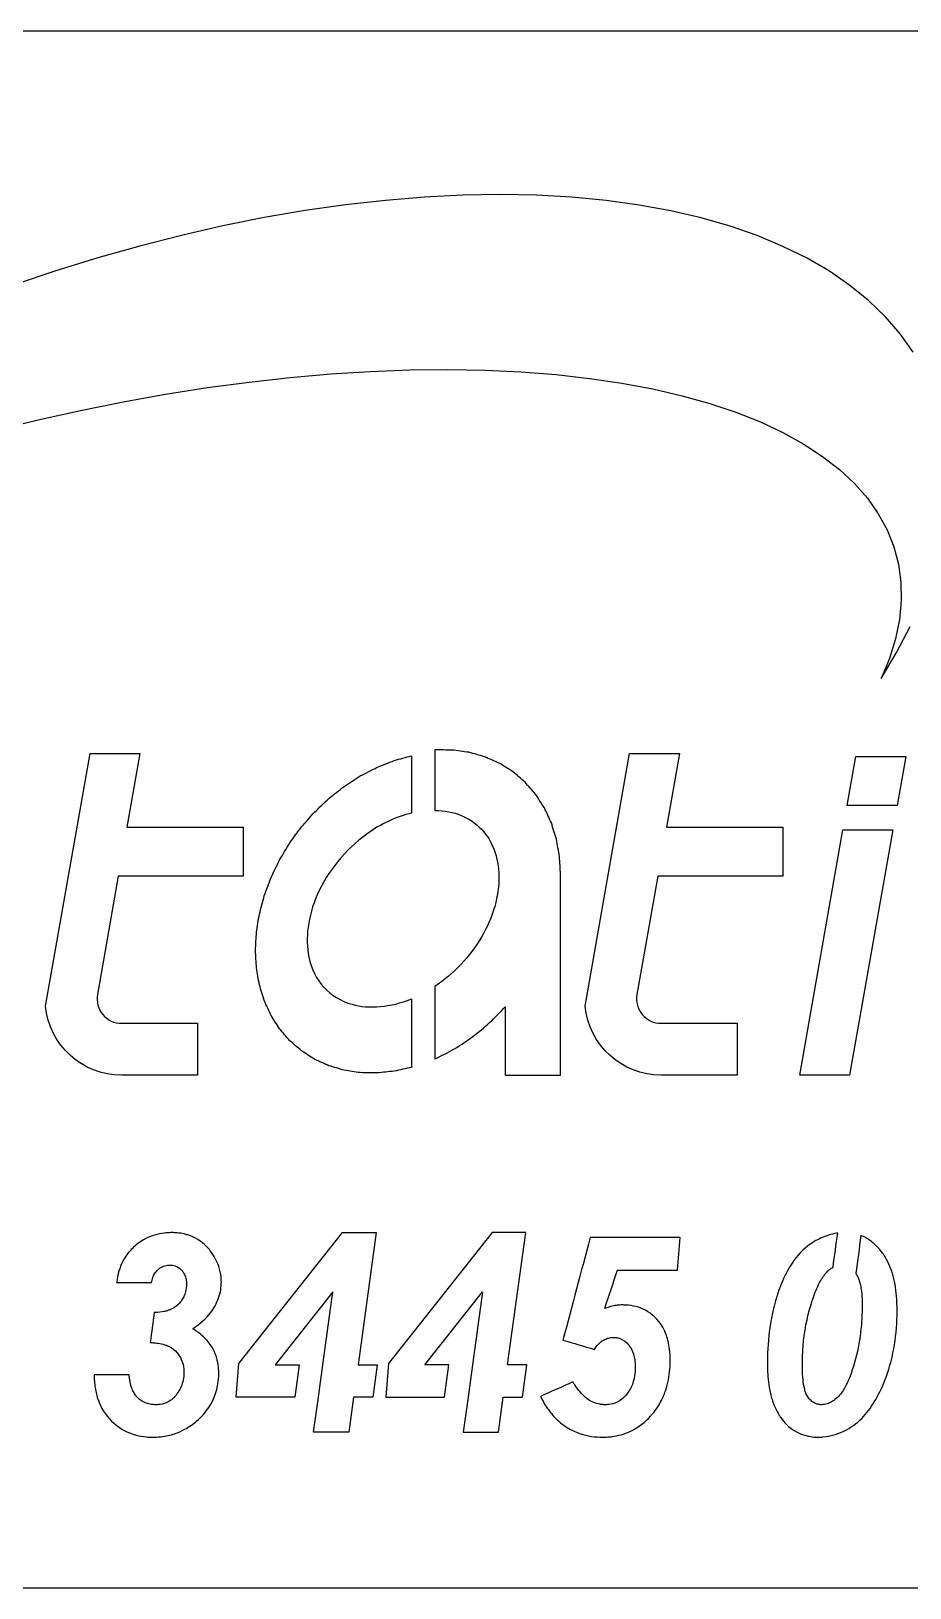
# Model space of a CAD drawing. Extents: x -175 to 175, y -100 to 100.
# Drawn here: x -50.7 to 62.2, y -100 to 100 of the extents above; entities that cross this region are included whole.
import ezdxf

# ---------------------------------------------------------------- set-up
doc = ezdxf.new("R2010")
doc.units = 0

msp = doc.modelspace()

# ---------------------------------------------------------------- linework, layer by layer
at = {"layer": '1'}
for points in [[(175, 90, 0.414214), (165, 100), (-165, 100, 0.414214), (-175, 90), (-175, -90, 0.414214), (-165, -100), (165, -100, 0.414214), (175, -90)], [(-23.46, -2.27), (-23.46, -8.57), (-39.53, -8.57), (-42.21, -23.78, 0.466308), (-39.11, -27.47), (-29.35, -27.47), (-29.35, -34.13), (-39.11, -34.13, -0.386919), (-48.87, -25.25), (-43.15, 7.18), (-36.75, 7.18), (-38.42, -2.27)], [(45.89, -2.27), (45.89, -8.57), (29.82, -8.57), (27.14, -23.78, 0.466308), (30.24, -27.47), (40, -27.47), (40, -34.13), (30.24, -34.13, -0.386919), (20.48, -25.25), (26.2, 7.18), (32.6, 7.18), (30.93, -2.27)]]:
    msp.add_lwpolyline(points, format="xyb", close=True, dxfattribs=at)
for points in [[(62.65, 58.76), (60.99, 61.09), (59.07, 63.31), (56.91, 65.39), (54.5, 67.34), (51.87, 69.16), (49, 70.83), (45.91, 72.35), (42.61, 73.73), (39.1, 74.95), (35.4, 76.01), (31.5, 76.92), (27.43, 77.66), (23.19, 78.24), (18.79, 78.66), (14.24, 78.91), (9.56, 79), (4.75, 78.92), (-0.17, 78.67), (-5.2, 78.26), (-10.31, 77.68), (-15.5, 76.94), (-20.76, 76.04), (-26.07, 74.98), (-31.41, 73.76), (-36.78, 72.39), (-42.16, 70.87), (-47.55, 69.2), (-52.91, 67.39)], [(-55.31, 48.73), (-49.84, 50.07), (-44.37, 51.28), (-38.91, 52.38), (-33.47, 53.36), (-28.07, 54.2), (-22.72, 54.92), (-17.43, 55.51), (-12.21, 55.96), (-7.09, 56.28), (-2.07, 56.47), (2.83, 56.52), (7.61, 56.44), (12.25, 56.23), (16.74, 55.88), (21.06, 55.39), (25.21, 54.78), (29.17, 54.03), (32.94, 53.16), (36.51, 52.16), (39.87, 51.04), (43, 49.79), (45.91, 48.43), (48.58, 46.95), (51, 45.37), (53.18, 43.67), (55.1, 41.88), (56.76, 39.98), (58.16, 38), (59.3, 35.92), (60.16, 33.76), (60.75, 31.53), (61.07, 29.22), (61.11, 26.85), (60.88, 24.42), (60.37, 21.93), (59.59, 19.4), (58.54, 16.82), (60.52, 20.17), (62.25, 23.5)]]:
    msp.add_lwpolyline(points, dxfattribs=at)
for points in [[(61.68, 6.82), (60.57, 0.52), (54.17, 0.52), (55.28, 6.82)], [(60.01, -2.63), (54.46, -34.13), (48.06, -34.13), (53.61, -2.63)], [(-6.26, -71.35), (-6.8, -75.51), (-9.28, -75.51), (-9.9, -80), (-14.42, -80), (-13.8, -75.51), (-13.23, -71.35), (-11.94, -61.98), (-19.36, -71.35), (-16.26, -71.35), (-16.83, -75.51), (-24.36, -75.51), (-24.04, -71.18), (-10.72, -54.36), (-6.37, -54.36), (-8.71, -71.35)], [(12.97, -71.35), (10.52, -71.35), (12.87, -54.36), (8.51, -54.36), (-4.81, -71.18), (-5.13, -75.51), (2.4, -75.51), (2.97, -71.35), (-0.13, -71.35), (7.29, -61.98), (6, -71.35), (5.43, -75.51), (4.81, -80), (9.33, -80), (9.95, -75.51), (12.43, -75.51)]]:
    msp.add_lwpolyline(points, close=True, dxfattribs=at)
for points, knots in [([(-1.84, 6.9), (-2.58, 6.7), (-3.32, 6.5), (-4.06, 6.29), (-4.06, 6.29), (-4.79, 6), (-5.53, 5.71), (-6.26, 5.42), (-6.26, 5.42), (-6.98, 5.05), (-7.7, 4.68), (-8.42, 4.31), (-8.42, 4.31), (-9.11, 3.87), (-9.8, 3.42), (-10.49, 2.97), (-10.49, 2.97), (-11.15, 2.45), (-11.8, 1.94), (-12.46, 1.42), (-12.46, 1.42), (-13.07, 0.84), (-13.69, 0.25), (-14.3, -0.33), (-14.3, -0.33), (-14.86, -0.97), (-15.42, -1.61), (-15.98, -2.24), (-15.98, -2.24), (-16.48, -2.93), (-16.99, -3.62), (-17.49, -4.3), (-17.49, -4.3), (-17.93, -5.03), (-18.36, -5.76), (-18.8, -6.48), (-18.8, -6.48), (-19.16, -7.24), (-19.53, -7.99), (-19.89, -8.75), (-19.89, -8.75), (-20.18, -9.52), (-20.47, -10.3), (-20.76, -11.07), (-20.76, -11.07), (-20.97, -11.86), (-21.18, -12.64), (-21.39, -13.43), (-21.39, -13.43), (-21.52, -14.21), (-21.64, -14.99), (-21.77, -15.78), (-21.77, -15.78), (-21.81, -16.55), (-21.85, -17.32), (-21.9, -18.1), (-21.9, -18.1), (-21.85, -18.85), (-21.81, -19.6), (-21.77, -20.35), (-21.77, -20.35), (-21.64, -21.07), (-21.52, -21.79), (-21.39, -22.52), (-21.39, -22.52), (-21.18, -23.2), (-20.97, -23.88), (-20.76, -24.56), (-20.76, -24.56), (-20.47, -25.19), (-20.18, -25.82), (-19.89, -26.45), (-19.89, -26.45), (-19.53, -27.03), (-19.16, -27.6), (-18.8, -28.17), (-18.8, -28.17), (-18.36, -28.68), (-17.93, -29.19), (-17.49, -29.7), (-17.49, -29.7), (-16.99, -30.14), (-16.48, -30.57), (-15.98, -31.01), (-15.98, -31.01), (-15.42, -31.37), (-14.86, -31.73), (-14.3, -32.09), (-14.3, -32.09), (-13.69, -32.37), (-13.07, -32.64), (-12.46, -32.92), (-12.46, -32.92), (-11.8, -33.11), (-11.15, -33.31), (-10.49, -33.5), (-10.49, -33.5), (-9.8, -33.6), (-9.11, -33.7), (-8.42, -33.81), (-8.42, -33.81), (-7.7, -33.82), (-6.98, -33.84), (-6.26, -33.85), (-6.26, -33.85), (-5.53, -33.77), (-4.79, -33.7), (-4.06, -33.62), (-4.06, -33.62), (-3.32, -33.46), (-2.58, -33.29), (-1.84, -33.13), (-1.84, -33.13), (-1.84, -30.19), (-1.84, -27.26), (-1.84, -24.32), (-1.84, -24.32), (-4.55, -25.44), (-7.29, -25.65), (-9.48, -25.03), (-9.48, -25.03), (-12.37, -24.21), (-14.37, -22.05), (-15.03, -18.94), (-15.03, -18.94), (-15.52, -16.6), (-15.17, -13.73), (-13.95, -10.96), (-13.95, -10.96), (-12.65, -7.96), (-10.34, -5.12), (-7.59, -3.16), (-7.59, -3.16), (-5.77, -1.84), (-3.77, -0.91), (-1.84, -0.45), (-1.84, -0.45), (-1.84, 2), (-1.84, 4.45), (-1.84, 6.9)], [0, 0, 0, 0, 0.028571, 0.028571, 0.028571, 0.028571, 0.057143, 0.057143, 0.057143, 0.057143, 0.085714, 0.085714, 0.085714, 0.085714, 0.114286, 0.114286, 0.114286, 0.114286, 0.142857, 0.142857, 0.142857, 0.142857, 0.171429, 0.171429, 0.171429, 0.171429, 0.2, 0.2, 0.2, 0.2, 0.228571, 0.228571, 0.228571, 0.228571, 0.257143, 0.257143, 0.257143, 0.257143, 0.285714, 0.285714, 0.285714, 0.285714, 0.314286, 0.314286, 0.314286, 0.314286, 0.342857, 0.342857, 0.342857, 0.342857, 0.371429, 0.371429, 0.371429, 0.371429, 0.4, 0.4, 0.4, 0.4, 0.428571, 0.428571, 0.428571, 0.428571, 0.457143, 0.457143, 0.457143, 0.457143, 0.485714, 0.485714, 0.485714, 0.485714, 0.514286, 0.514286, 0.514286, 0.514286, 0.542857, 0.542857, 0.542857, 0.542857, 0.571429, 0.571429, 0.571429, 0.571429, 0.6, 0.6, 0.6, 0.6, 0.628571, 0.628571, 0.628571, 0.628571, 0.657143, 0.657143, 0.657143, 0.657143, 0.685714, 0.685714, 0.685714, 0.685714, 0.714286, 0.714286, 0.714286, 0.714286, 0.742857, 0.742857, 0.742857, 0.742857, 0.771429, 0.771429, 0.771429, 0.771429, 0.8, 0.8, 0.8, 0.8, 0.828571, 0.828571, 0.828571, 0.828571, 0.857143, 0.857143, 0.857143, 0.857143, 0.885714, 0.885714, 0.885714, 0.885714, 0.914286, 0.914286, 0.914286, 0.914286, 0.942857, 0.942857, 0.942857, 0.942857, 0.971429, 0.971429, 0.971429, 0.971429, 1, 1, 1, 1]), ([(17.32, -8.35), (17.32, -16.94), (17.32, -25.54), (17.32, -34.13), (17.32, -34.13), (14.94, -34.13), (12.56, -34.13), (10.18, -34.13), (10.18, -34.13), (10.18, -31.2), (10.18, -28.28), (10.18, -25.35), (10.18, -25.35), (8.94, -26.77), (7.54, -28.06), (6.03, -29.18), (6.03, -29.18), (4.51, -30.3), (2.88, -31.26), (1.16, -32.04), (1.16, -32.04), (1.16, -28.94), (1.16, -25.83), (1.16, -22.73), (1.16, -22.73), (3.56, -21.14), (5.68, -18.9), (7.14, -16.41), (7.14, -16.41), (8.65, -13.84), (9.44, -11.03), (9.4, -8.57), (9.4, -8.57), (9.36, -6.09), (8.54, -3.99), (7.15, -2.53), (7.15, -2.53), (5.71, -1.02), (3.64, -0.14), (1.16, -0.11), (1.16, -0.11), (1.16, 2.48), (1.16, 5.06), (1.16, 7.65), (1.16, 7.65), (1.9, 7.65), (2.64, 7.64), (3.38, 7.64), (3.38, 7.64), (4.09, 7.54), (4.81, 7.44), (5.52, 7.35), (5.52, 7.35), (6.2, 7.16), (6.88, 6.97), (7.55, 6.78), (7.55, 6.78), (8.19, 6.5), (8.82, 6.22), (9.45, 5.95), (9.45, 5.95), (10.03, 5.58), (10.61, 5.22), (11.19, 4.86), (11.19, 4.86), (11.71, 4.41), (12.23, 3.97), (12.75, 3.53), (12.75, 3.53), (13.2, 3.01), (13.66, 2.49), (14.11, 1.97), (14.11, 1.97), (14.49, 1.38), (14.86, 0.8), (15.24, 0.21), (15.24, 0.21), (15.54, -0.43), (15.84, -1.08), (16.14, -1.73), (16.14, -1.73), (16.36, -2.42), (16.57, -3.12), (16.79, -3.82), (16.79, -3.82), (16.92, -4.56), (17.05, -5.3), (17.19, -6.04), (17.19, -6.04), (17.23, -6.81), (17.27, -7.58), (17.32, -8.35)], [0, 0, 0, 0, 0.043478, 0.043478, 0.043478, 0.043478, 0.086957, 0.086957, 0.086957, 0.086957, 0.130435, 0.130435, 0.130435, 0.130435, 0.173913, 0.173913, 0.173913, 0.173913, 0.217391, 0.217391, 0.217391, 0.217391, 0.26087, 0.26087, 0.26087, 0.26087, 0.304348, 0.304348, 0.304348, 0.304348, 0.347826, 0.347826, 0.347826, 0.347826, 0.391304, 0.391304, 0.391304, 0.391304, 0.434783, 0.434783, 0.434783, 0.434783, 0.478261, 0.478261, 0.478261, 0.478261, 0.521739, 0.521739, 0.521739, 0.521739, 0.565217, 0.565217, 0.565217, 0.565217, 0.608696, 0.608696, 0.608696, 0.608696, 0.652174, 0.652174, 0.652174, 0.652174, 0.695652, 0.695652, 0.695652, 0.695652, 0.73913, 0.73913, 0.73913, 0.73913, 0.782609, 0.782609, 0.782609, 0.782609, 0.826087, 0.826087, 0.826087, 0.826087, 0.869565, 0.869565, 0.869565, 0.869565, 0.913043, 0.913043, 0.913043, 0.913043, 0.956522, 0.956522, 0.956522, 0.956522, 1, 1, 1, 1]), ([(-26.28, -60.72), (-26.29, -60.8), (-26.29, -60.87), (-26.29, -60.95), (-26.29, -60.95), (-26.3, -61.29), (-26.34, -61.63), (-26.41, -61.97), (-26.41, -61.97), (-26.57, -62.68), (-26.85, -63.36), (-27.22, -63.98), (-27.22, -63.98), (-27.75, -64.87), (-28.47, -65.63), (-29.3, -66.24), (-29.3, -66.24), (-29.33, -66.26), (-29.37, -66.29), (-29.4, -66.31), (-29.4, -66.31), (-29.43, -66.33), (-29.46, -66.35), (-29.49, -66.38), (-29.49, -66.38), (-29.5, -66.39), (-29.8, -66.6), (-29.96, -66.7), (-29.96, -66.7), (-29.9, -66.74), (-29.84, -66.78), (-29.78, -66.82), (-29.78, -66.82), (-29.41, -67.06), (-29.06, -67.31), (-28.73, -67.61), (-28.73, -67.61), (-28.3, -68), (-27.91, -68.44), (-27.59, -68.92), (-27.59, -68.92), (-27.17, -69.55), (-26.89, -70.28), (-26.74, -71.03), (-26.74, -71.03), (-26.66, -71.38), (-26.63, -71.74), (-26.61, -72.11), (-26.61, -72.11), (-26.61, -72.14), (-26.61, -72.18), (-26.61, -72.21), (-26.61, -72.21), (-26.61, -72.29), (-26.6, -72.36), (-26.6, -72.43), (-26.6, -72.43), (-26.61, -72.64), (-26.61, -72.84), (-26.63, -73.05), (-26.63, -73.05), (-26.71, -74.39), (-27.15, -75.7), (-27.89, -76.81), (-27.89, -76.81), (-28.1, -77.13), (-28.34, -77.43), (-28.59, -77.71), (-28.59, -77.71), (-28.86, -78.02), (-29.15, -78.31), (-29.46, -78.58), (-29.46, -78.58), (-29.67, -78.76), (-29.88, -78.93), (-30.11, -79.09), (-30.11, -79.09), (-30.39, -79.29), (-30.68, -79.47), (-30.98, -79.63), (-30.98, -79.63), (-31.4, -79.87), (-31.85, -80.06), (-32.3, -80.21), (-32.3, -80.21), (-32.56, -80.29), (-32.83, -80.36), (-33.1, -80.42), (-33.1, -80.42), (-33.43, -80.5), (-33.77, -80.55), (-34.11, -80.59), (-34.11, -80.59), (-34.45, -80.62), (-34.8, -80.63), (-35.14, -80.64), (-35.14, -80.64), (-35.4, -80.63), (-35.65, -80.63), (-35.91, -80.61), (-35.91, -80.61), (-36.36, -80.57), (-36.8, -80.5), (-37.24, -80.38), (-37.24, -80.38), (-37.3, -80.36), (-37.36, -80.35), (-37.42, -80.33), (-37.42, -80.33), (-38.35, -80.06), (-39.22, -79.6), (-39.95, -78.97), (-39.95, -78.97), (-40, -78.93), (-40.05, -78.89), (-40.09, -78.85), (-40.09, -78.85), (-40.91, -78.12), (-41.57, -77.21), (-41.98, -76.2), (-41.98, -76.2), (-42, -76.14), (-42.02, -76.08), (-42.05, -76.02), (-42.05, -76.02), (-42.12, -75.84), (-42.18, -75.66), (-42.24, -75.48), (-42.24, -75.48), (-42.31, -75.23), (-42.38, -74.99), (-42.43, -74.73), (-42.43, -74.73), (-42.54, -74.17), (-42.6, -73.59), (-42.62, -73.01), (-42.62, -73.01), (-42.62, -72.88), (-42.62, -72.76), (-42.63, -72.63), (-42.63, -72.63), (-41.13, -72.63), (-39.64, -72.63), (-38.14, -72.63), (-38.14, -72.63), (-38.13, -72.69), (-38.13, -72.75), (-38.12, -72.81), (-38.12, -72.81), (-38.1, -72.96), (-38.08, -73.11), (-38.06, -73.25), (-38.06, -73.25), (-38, -73.64), (-37.9, -74.02), (-37.77, -74.39), (-37.77, -74.39), (-37.7, -74.59), (-37.62, -74.78), (-37.5, -74.96), (-37.5, -74.96), (-37.46, -75.04), (-37.41, -75.11), (-37.35, -75.19), (-37.35, -75.19), (-37.34, -75.21), (-37.32, -75.23), (-37.3, -75.26), (-37.3, -75.26), (-37.28, -75.28), (-37.27, -75.31), (-37.25, -75.33), (-37.25, -75.33), (-37.23, -75.35), (-37.21, -75.38), (-37.19, -75.4), (-37.19, -75.4), (-37.08, -75.52), (-36.96, -75.64), (-36.83, -75.75), (-36.83, -75.75), (-36.64, -75.91), (-36.42, -76.05), (-36.19, -76.16), (-36.19, -76.16), (-36, -76.25), (-35.8, -76.32), (-35.6, -76.37), (-35.6, -76.37), (-35.36, -76.43), (-35.12, -76.46), (-34.88, -76.47), (-34.88, -76.47), (-34.85, -76.47), (-34.82, -76.47), (-34.79, -76.47), (-34.79, -76.47), (-34.76, -76.47), (-34.73, -76.47), (-34.7, -76.47), (-34.7, -76.47), (-34.6, -76.47), (-34.5, -76.47), (-34.41, -76.46), (-34.41, -76.46), (-34.05, -76.44), (-33.7, -76.36), (-33.36, -76.23), (-33.36, -76.23), (-33.12, -76.13), (-32.9, -75.99), (-32.69, -75.83), (-32.69, -75.83), (-32.56, -75.74), (-32.44, -75.62), (-32.32, -75.51), (-32.32, -75.51), (-32.3, -75.48), (-32.28, -75.46), (-32.26, -75.43), (-32.26, -75.43), (-32.24, -75.41), (-32.21, -75.39), (-32.19, -75.36), (-32.19, -75.36), (-32.11, -75.26), (-32.03, -75.16), (-31.95, -75.05), (-31.95, -75.05), (-31.63, -74.6), (-31.4, -74.09), (-31.25, -73.55), (-31.25, -73.55), (-31.17, -73.23), (-31.12, -72.91), (-31.11, -72.58), (-31.11, -72.58), (-31.11, -72.55), (-31.1, -72.52), (-31.1, -72.49), (-31.1, -72.49), (-31.1, -72.45), (-31.1, -72.42), (-31.1, -72.39), (-31.1, -72.39), (-31.09, -72.32), (-31.09, -72.26), (-31.09, -72.19), (-31.09, -72.19), (-31.09, -72.09), (-31.1, -71.99), (-31.1, -71.89), (-31.1, -71.89), (-31.13, -71.46), (-31.25, -71.03), (-31.43, -70.64), (-31.43, -70.64), (-31.73, -70), (-32.2, -69.44), (-32.81, -69.08), (-32.81, -69.08), (-32.98, -68.98), (-33.17, -68.9), (-33.35, -68.83), (-33.35, -68.83), (-33.89, -68.63), (-34.46, -68.55), (-35.02, -68.5), (-35.02, -68.5), (-35.09, -68.49), (-35.16, -68.48), (-35.22, -68.48), (-35.22, -68.48), (-35.29, -68.47), (-35.36, -68.47), (-35.42, -68.46), (-35.42, -68.46), (-35.25, -67.18), (-35.07, -65.9), (-34.9, -64.62), (-34.9, -64.62), (-34.83, -64.61), (-34.77, -64.61), (-34.7, -64.61), (-34.7, -64.61), (-34.35, -64.61), (-33.99, -64.57), (-33.64, -64.5), (-33.64, -64.5), (-33.54, -64.48), (-33.45, -64.45), (-33.36, -64.43), (-33.36, -64.43), (-33.23, -64.39), (-33.11, -64.35), (-32.99, -64.31), (-32.99, -64.31), (-32.74, -64.22), (-32.51, -64.1), (-32.29, -63.96), (-32.29, -63.96), (-32.01, -63.77), (-31.75, -63.54), (-31.54, -63.27), (-31.54, -63.27), (-31.51, -63.23), (-31.48, -63.2), (-31.45, -63.16), (-31.45, -63.16), (-31.43, -63.13), (-31.42, -63.1), (-31.4, -63.08), (-31.4, -63.08), (-31.38, -63.05), (-31.36, -63.02), (-31.34, -63), (-31.34, -63), (-31.23, -62.84), (-31.14, -62.67), (-31.06, -62.49), (-31.06, -62.49), (-31.05, -62.46), (-31.04, -62.43), (-31.03, -62.4), (-31.03, -62.4), (-31, -62.32), (-30.95, -62.17), (-30.95, -62.17), (-30.95, -62.17), (-30.85, -61.87), (-30.79, -61.57), (-30.78, -61.26), (-30.78, -61.26), (-30.77, -61.16), (-30.77, -61.07), (-30.77, -60.97), (-30.77, -60.97), (-30.77, -60.93), (-30.77, -60.89), (-30.77, -60.86), (-30.77, -60.86), (-30.78, -60.73), (-30.78, -60.6), (-30.8, -60.47), (-30.8, -60.47), (-30.81, -60.43), (-30.81, -60.39), (-30.82, -60.36), (-30.82, -60.36), (-30.86, -60.14), (-30.94, -59.92), (-31.03, -59.72), (-31.03, -59.72), (-31.1, -59.58), (-31.17, -59.45), (-31.26, -59.34), (-31.26, -59.34), (-31.28, -59.32), (-31.29, -59.31), (-31.3, -59.29), (-31.3, -59.29), (-31.35, -59.23), (-31.4, -59.18), (-31.45, -59.12), (-31.45, -59.12), (-31.66, -58.9), (-31.92, -58.72), (-32.22, -58.62), (-32.22, -58.62), (-32.31, -58.59), (-32.42, -58.57), (-32.52, -58.56), (-32.52, -58.56), (-32.54, -58.55), (-32.55, -58.55), (-32.57, -58.55), (-32.57, -58.55), (-32.59, -58.55), (-32.61, -58.54), (-32.63, -58.54), (-32.63, -58.54), (-32.65, -58.54), (-32.67, -58.54), (-32.68, -58.54), (-32.68, -58.54), (-32.7, -58.54), (-32.72, -58.53), (-32.74, -58.53), (-32.74, -58.53), (-32.78, -58.53), (-32.82, -58.53), (-32.85, -58.53), (-32.85, -58.53), (-32.89, -58.53), (-32.93, -58.53), (-32.97, -58.53), (-32.97, -58.53), (-33.04, -58.53), (-33.12, -58.54), (-33.19, -58.55), (-33.19, -58.55), (-33.43, -58.57), (-33.67, -58.64), (-33.89, -58.75), (-33.89, -58.75), (-34.01, -58.81), (-34.12, -58.88), (-34.23, -58.95), (-34.23, -58.95), (-34.35, -59.04), (-34.46, -59.14), (-34.57, -59.25), (-34.57, -59.25), (-34.72, -59.42), (-34.85, -59.6), (-34.95, -59.8), (-34.95, -59.8), (-34.96, -59.81), (-34.96, -59.82), (-34.97, -59.83), (-34.97, -59.83), (-34.97, -59.83), (-35.01, -59.91), (-35.03, -59.96), (-35.03, -59.96), (-35.12, -60.18), (-35.18, -60.42), (-35.23, -60.66), (-35.23, -60.66), (-35.24, -60.7), (-35.25, -60.73), (-35.26, -60.77), (-35.26, -60.77), (-36.75, -60.77), (-38.25, -60.77), (-39.74, -60.77), (-39.74, -60.77), (-39.71, -60.55), (-39.68, -60.33), (-39.64, -60.12), (-39.64, -60.12), (-39.64, -60.09), (-39.63, -60.06), (-39.62, -60.03), (-39.62, -60.03), (-39.62, -60.02), (-39.57, -59.77), (-39.53, -59.63), (-39.53, -59.63), (-39.42, -59.21), (-39.28, -58.79), (-39.1, -58.38), (-39.1, -58.38), (-38.94, -58.03), (-38.75, -57.69), (-38.54, -57.37), (-38.54, -57.37), (-38.41, -57.19), (-38.28, -57.01), (-38.14, -56.84), (-38.14, -56.84), (-37.97, -56.63), (-37.78, -56.43), (-37.57, -56.24), (-37.57, -56.24), (-37.13, -55.83), (-36.64, -55.47), (-36.1, -55.18), (-36.1, -55.18), (-35.71, -54.97), (-35.3, -54.8), (-34.88, -54.68), (-34.88, -54.68), (-34.46, -54.56), (-34.02, -54.47), (-33.59, -54.41), (-33.59, -54.41), (-33.48, -54.4), (-33.37, -54.39), (-33.26, -54.38), (-33.26, -54.38), (-33.04, -54.37), (-32.82, -54.36), (-32.6, -54.36), (-32.6, -54.36), (-32.39, -54.36), (-32.18, -54.37), (-31.97, -54.39), (-31.97, -54.39), (-31.66, -54.41), (-31.36, -54.46), (-31.05, -54.53), (-31.05, -54.53), (-30.9, -54.57), (-30.75, -54.61), (-30.6, -54.66), (-30.6, -54.66), (-29.69, -54.95), (-28.85, -55.47), (-28.17, -56.15), (-28.17, -56.15), (-28.01, -56.32), (-27.85, -56.5), (-27.71, -56.68), (-27.71, -56.68), (-27.23, -57.3), (-26.87, -58), (-26.61, -58.73), (-26.61, -58.73), (-26.46, -59.17), (-26.36, -59.63), (-26.32, -60.1), (-26.32, -60.1), (-26.3, -60.3), (-26.29, -60.51), (-26.28, -60.72)], [0, 0, 0, 0, 0.007752, 0.007752, 0.007752, 0.007752, 0.015504, 0.015504, 0.015504, 0.015504, 0.023256, 0.023256, 0.023256, 0.023256, 0.031008, 0.031008, 0.031008, 0.031008, 0.03876, 0.03876, 0.03876, 0.03876, 0.046512, 0.046512, 0.046512, 0.046512, 0.054264, 0.054264, 0.054264, 0.054264, 0.062016, 0.062016, 0.062016, 0.062016, 0.069767, 0.069767, 0.069767, 0.069767, 0.077519, 0.077519, 0.077519, 0.077519, 0.085271, 0.085271, 0.085271, 0.085271, 0.093023, 0.093023, 0.093023, 0.093023, 0.100775, 0.100775, 0.100775, 0.100775, 0.108527, 0.108527, 0.108527, 0.108527, 0.116279, 0.116279, 0.116279, 0.116279, 0.124031, 0.124031, 0.124031, 0.124031, 0.131783, 0.131783, 0.131783, 0.131783, 0.139535, 0.139535, 0.139535, 0.139535, 0.147287, 0.147287, 0.147287, 0.147287, 0.155039, 0.155039, 0.155039, 0.155039, 0.162791, 0.162791, 0.162791, 0.162791, 0.170543, 0.170543, 0.170543, 0.170543, 0.178295, 0.178295, 0.178295, 0.178295, 0.186047, 0.186047, 0.186047, 0.186047, 0.193798, 0.193798, 0.193798, 0.193798, 0.20155, 0.20155, 0.20155, 0.20155, 0.209302, 0.209302, 0.209302, 0.209302, 0.217054, 0.217054, 0.217054, 0.217054, 0.224806, 0.224806, 0.224806, 0.224806, 0.232558, 0.232558, 0.232558, 0.232558, 0.24031, 0.24031, 0.24031, 0.24031, 0.248062, 0.248062, 0.248062, 0.248062, 0.255814, 0.255814, 0.255814, 0.255814, 0.263566, 0.263566, 0.263566, 0.263566, 0.271318, 0.271318, 0.271318, 0.271318, 0.27907, 0.27907, 0.27907, 0.27907, 0.286822, 0.286822, 0.286822, 0.286822, 0.294574, 0.294574, 0.294574, 0.294574, 0.302326, 0.302326, 0.302326, 0.302326, 0.310078, 0.310078, 0.310078, 0.310078, 0.317829, 0.317829, 0.317829, 0.317829, 0.325581, 0.325581, 0.325581, 0.325581, 0.333333, 0.333333, 0.333333, 0.333333, 0.341085, 0.341085, 0.341085, 0.341085, 0.348837, 0.348837, 0.348837, 0.348837, 0.356589, 0.356589, 0.356589, 0.356589, 0.364341, 0.364341, 0.364341, 0.364341, 0.372093, 0.372093, 0.372093, 0.372093, 0.379845, 0.379845, 0.379845, 0.379845, 0.387597, 0.387597, 0.387597, 0.387597, 0.395349, 0.395349, 0.395349, 0.395349, 0.403101, 0.403101, 0.403101, 0.403101, 0.410853, 0.410853, 0.410853, 0.410853, 0.418605, 0.418605, 0.418605, 0.418605, 0.426357, 0.426357, 0.426357, 0.426357, 0.434109, 0.434109, 0.434109, 0.434109, 0.44186, 0.44186, 0.44186, 0.44186, 0.449612, 0.449612, 0.449612, 0.449612, 0.457364, 0.457364, 0.457364, 0.457364, 0.465116, 0.465116, 0.465116, 0.465116, 0.472868, 0.472868, 0.472868, 0.472868, 0.48062, 0.48062, 0.48062, 0.48062, 0.488372, 0.488372, 0.488372, 0.488372, 0.496124, 0.496124, 0.496124, 0.496124, 0.503876, 0.503876, 0.503876, 0.503876, 0.511628, 0.511628, 0.511628, 0.511628, 0.51938, 0.51938, 0.51938, 0.51938, 0.527132, 0.527132, 0.527132, 0.527132, 0.534884, 0.534884, 0.534884, 0.534884, 0.542636, 0.542636, 0.542636, 0.542636, 0.550388, 0.550388, 0.550388, 0.550388, 0.55814, 0.55814, 0.55814, 0.55814, 0.565891, 0.565891, 0.565891, 0.565891, 0.573643, 0.573643, 0.573643, 0.573643, 0.581395, 0.581395, 0.581395, 0.581395, 0.589147, 0.589147, 0.589147, 0.589147, 0.596899, 0.596899, 0.596899, 0.596899, 0.604651, 0.604651, 0.604651, 0.604651, 0.612403, 0.612403, 0.612403, 0.612403, 0.620155, 0.620155, 0.620155, 0.620155, 0.627907, 0.627907, 0.627907, 0.627907, 0.635659, 0.635659, 0.635659, 0.635659, 0.643411, 0.643411, 0.643411, 0.643411, 0.651163, 0.651163, 0.651163, 0.651163, 0.658915, 0.658915, 0.658915, 0.658915, 0.666667, 0.666667, 0.666667, 0.666667, 0.674419, 0.674419, 0.674419, 0.674419, 0.682171, 0.682171, 0.682171, 0.682171, 0.689922, 0.689922, 0.689922, 0.689922, 0.697674, 0.697674, 0.697674, 0.697674, 0.705426, 0.705426, 0.705426, 0.705426, 0.713178, 0.713178, 0.713178, 0.713178, 0.72093, 0.72093, 0.72093, 0.72093, 0.728682, 0.728682, 0.728682, 0.728682, 0.736434, 0.736434, 0.736434, 0.736434, 0.744186, 0.744186, 0.744186, 0.744186, 0.751938, 0.751938, 0.751938, 0.751938, 0.75969, 0.75969, 0.75969, 0.75969, 0.767442, 0.767442, 0.767442, 0.767442, 0.775194, 0.775194, 0.775194, 0.775194, 0.782946, 0.782946, 0.782946, 0.782946, 0.790698, 0.790698, 0.790698, 0.790698, 0.79845, 0.79845, 0.79845, 0.79845, 0.806202, 0.806202, 0.806202, 0.806202, 0.813953, 0.813953, 0.813953, 0.813953, 0.821705, 0.821705, 0.821705, 0.821705, 0.829457, 0.829457, 0.829457, 0.829457, 0.837209, 0.837209, 0.837209, 0.837209, 0.844961, 0.844961, 0.844961, 0.844961, 0.852713, 0.852713, 0.852713, 0.852713, 0.860465, 0.860465, 0.860465, 0.860465, 0.868217, 0.868217, 0.868217, 0.868217, 0.875969, 0.875969, 0.875969, 0.875969, 0.883721, 0.883721, 0.883721, 0.883721, 0.891473, 0.891473, 0.891473, 0.891473, 0.899225, 0.899225, 0.899225, 0.899225, 0.906977, 0.906977, 0.906977, 0.906977, 0.914729, 0.914729, 0.914729, 0.914729, 0.922481, 0.922481, 0.922481, 0.922481, 0.930233, 0.930233, 0.930233, 0.930233, 0.937984, 0.937984, 0.937984, 0.937984, 0.945736, 0.945736, 0.945736, 0.945736, 0.953488, 0.953488, 0.953488, 0.953488, 0.96124, 0.96124, 0.96124, 0.96124, 0.968992, 0.968992, 0.968992, 0.968992, 0.976744, 0.976744, 0.976744, 0.976744, 0.984496, 0.984496, 0.984496, 0.984496, 0.992248, 0.992248, 0.992248, 0.992248, 1, 1, 1, 1]), ([(32.69, -55), (32.59, -56.39), (32.48, -57.78), (32.37, -59.17), (32.37, -59.17), (29.79, -59.17), (27.22, -59.17), (24.64, -59.17), (24.64, -59.17), (24.09, -60.82), (23.54, -62.48), (23, -64.13), (23, -64.13), (23.09, -64.1), (23.18, -64.06), (23.27, -64.02), (23.27, -64.02), (23.43, -63.96), (23.61, -63.9), (23.78, -63.85), (23.78, -63.85), (24, -63.79), (24.23, -63.74), (24.46, -63.71), (24.46, -63.71), (24.63, -63.68), (24.8, -63.67), (24.96, -63.66), (24.96, -63.66), (25.06, -63.66), (25.16, -63.66), (25.26, -63.65), (25.26, -63.65), (25.42, -63.66), (25.59, -63.66), (25.75, -63.67), (25.75, -63.67), (26.61, -63.72), (27.46, -63.93), (28.22, -64.33), (28.22, -64.33), (29.09, -64.8), (29.84, -65.52), (30.36, -66.36), (30.36, -66.36), (30.49, -66.57), (30.6, -66.8), (30.71, -67.02), (30.71, -67.02), (30.73, -67.07), (30.75, -67.12), (30.77, -67.17), (30.77, -67.17), (30.88, -67.43), (30.98, -67.69), (31.05, -67.95), (31.05, -67.95), (31.26, -68.7), (31.38, -69.47), (31.4, -70.24), (31.4, -70.24), (31.4, -70.3), (31.4, -70.35), (31.4, -70.41), (31.4, -70.41), (31.41, -70.52), (31.41, -70.63), (31.41, -70.74), (31.41, -70.74), (31.41, -70.89), (31.4, -71.05), (31.4, -71.2), (31.4, -71.2), (31.38, -72.12), (31.26, -73.04), (31.03, -73.94), (31.03, -73.94), (30.99, -74.13), (30.88, -74.48), (30.88, -74.49), (30.88, -74.49), (30.79, -74.75), (30.7, -75), (30.6, -75.25), (30.6, -75.25), (30.57, -75.32), (30.54, -75.39), (30.51, -75.46), (30.51, -75.46), (30.43, -75.64), (30.27, -75.97), (30.26, -75.98), (30.26, -75.98), (29.96, -76.57), (29.6, -77.11), (29.18, -77.61), (29.18, -77.61), (29.13, -77.67), (29.08, -77.73), (29.03, -77.79), (29.03, -77.79), (28.97, -77.85), (28.92, -77.9), (28.87, -77.96), (28.87, -77.96), (28.2, -78.7), (27.39, -79.32), (26.51, -79.78), (26.51, -79.78), (25.79, -80.14), (25.01, -80.39), (24.21, -80.52), (24.21, -80.52), (23.94, -80.57), (23.68, -80.6), (23.41, -80.61), (23.41, -80.61), (23.18, -80.63), (22.95, -80.63), (22.72, -80.64), (22.72, -80.64), (22.24, -80.64), (21.77, -80.61), (21.3, -80.54), (21.3, -80.54), (20.78, -80.46), (20.27, -80.33), (19.77, -80.16), (19.77, -80.16), (19.22, -79.98), (18.7, -79.72), (18.2, -79.42), (18.2, -79.42), (17.57, -79.04), (17, -78.55), (16.5, -78.02), (16.5, -78.02), (16.07, -77.55), (15.69, -77.04), (15.35, -76.51), (15.35, -76.51), (15.19, -76.24), (15.03, -75.96), (14.89, -75.68), (14.89, -75.68), (14.84, -75.59), (14.79, -75.5), (14.74, -75.4), (14.74, -75.4), (16.13, -74.78), (17.51, -74.17), (18.9, -73.55), (18.9, -73.55), (18.93, -73.6), (18.96, -73.64), (18.99, -73.69), (18.99, -73.69), (19.02, -73.73), (19.05, -73.78), (19.08, -73.83), (19.08, -73.83), (19.18, -73.96), (19.27, -74.1), (19.37, -74.24), (19.37, -74.24), (19.76, -74.78), (20.2, -75.29), (20.73, -75.7), (20.73, -75.7), (21.21, -76.07), (21.79, -76.32), (22.4, -76.42), (22.4, -76.42), (22.41, -76.42), (22.42, -76.42), (22.44, -76.43), (22.44, -76.43), (22.45, -76.43), (22.58, -76.44), (22.65, -76.45), (22.65, -76.45), (22.67, -76.45), (22.7, -76.45), (22.73, -76.46), (22.73, -76.46), (22.76, -76.46), (22.78, -76.46), (22.81, -76.46), (22.81, -76.46), (22.84, -76.46), (22.87, -76.47), (22.9, -76.47), (22.9, -76.47), (22.95, -76.47), (23.01, -76.47), (23.06, -76.47), (23.06, -76.47), (23.15, -76.47), (23.33, -76.47), (23.34, -76.46), (23.34, -76.46), (23.66, -76.45), (23.99, -76.37), (24.3, -76.26), (24.3, -76.26), (24.73, -76.11), (25.12, -75.85), (25.45, -75.53), (25.45, -75.53), (25.51, -75.47), (25.63, -75.35), (25.64, -75.34), (25.64, -75.34), (25.78, -75.19), (25.9, -75.04), (26.02, -74.87), (26.02, -74.87), (26.07, -74.8), (26.16, -74.65), (26.17, -74.64), (26.17, -74.64), (26.25, -74.5), (26.33, -74.36), (26.4, -74.21), (26.4, -74.21), (26.61, -73.74), (26.76, -73.25), (26.83, -72.74), (26.83, -72.74), (26.88, -72.45), (26.91, -72.16), (26.92, -71.87), (26.92, -71.87), (26.92, -71.83), (26.92, -71.8), (26.92, -71.76), (26.92, -71.76), (26.92, -71.69), (26.92, -71.61), (26.92, -71.54), (26.92, -71.54), (26.92, -71.49), (26.92, -71.43), (26.92, -71.38), (26.92, -71.38), (26.91, -71.03), (26.88, -70.68), (26.8, -70.34), (26.8, -70.34), (26.7, -69.87), (26.52, -69.41), (26.24, -69.02), (26.24, -69.02), (26.23, -68.99), (26.21, -68.97), (26.19, -68.95), (26.19, -68.95), (26.15, -68.89), (26.1, -68.82), (26.05, -68.76), (26.05, -68.76), (25.76, -68.42), (25.41, -68.13), (24.99, -67.97), (24.99, -67.97), (24.83, -67.91), (24.66, -67.87), (24.49, -67.85), (24.49, -67.85), (24.38, -67.83), (24.27, -67.83), (24.16, -67.82), (24.16, -67.82), (24.13, -67.82), (24.1, -67.82), (24.07, -67.82), (24.07, -67.82), (23.88, -67.83), (23.68, -67.85), (23.5, -67.9), (23.5, -67.9), (23.31, -67.94), (23.13, -68.02), (22.96, -68.1), (22.96, -68.1), (22.8, -68.18), (22.65, -68.28), (22.51, -68.39), (22.51, -68.39), (22.25, -68.6), (22.02, -68.85), (21.83, -69.13), (21.83, -69.13), (21.82, -69.14), (21.81, -69.16), (21.81, -69.17), (21.81, -69.17), (21.8, -69.18), (21.72, -69.31), (21.67, -69.37), (21.67, -69.37), (20.33, -68.97), (18.98, -68.57), (17.63, -68.17), (17.63, -68.17), (18.79, -63.78), (19.96, -59.39), (21.12, -55), (21.12, -55), (24.98, -55), (28.83, -55), (32.69, -55)], [0, 0, 0, 0, 0.012821, 0.012821, 0.012821, 0.012821, 0.025641, 0.025641, 0.025641, 0.025641, 0.038462, 0.038462, 0.038462, 0.038462, 0.051282, 0.051282, 0.051282, 0.051282, 0.064103, 0.064103, 0.064103, 0.064103, 0.076923, 0.076923, 0.076923, 0.076923, 0.089744, 0.089744, 0.089744, 0.089744, 0.102564, 0.102564, 0.102564, 0.102564, 0.115385, 0.115385, 0.115385, 0.115385, 0.128205, 0.128205, 0.128205, 0.128205, 0.141026, 0.141026, 0.141026, 0.141026, 0.153846, 0.153846, 0.153846, 0.153846, 0.166667, 0.166667, 0.166667, 0.166667, 0.179487, 0.179487, 0.179487, 0.179487, 0.192308, 0.192308, 0.192308, 0.192308, 0.205128, 0.205128, 0.205128, 0.205128, 0.217949, 0.217949, 0.217949, 0.217949, 0.230769, 0.230769, 0.230769, 0.230769, 0.24359, 0.24359, 0.24359, 0.24359, 0.25641, 0.25641, 0.25641, 0.25641, 0.269231, 0.269231, 0.269231, 0.269231, 0.282051, 0.282051, 0.282051, 0.282051, 0.294872, 0.294872, 0.294872, 0.294872, 0.307692, 0.307692, 0.307692, 0.307692, 0.320513, 0.320513, 0.320513, 0.320513, 0.333333, 0.333333, 0.333333, 0.333333, 0.346154, 0.346154, 0.346154, 0.346154, 0.358974, 0.358974, 0.358974, 0.358974, 0.371795, 0.371795, 0.371795, 0.371795, 0.384615, 0.384615, 0.384615, 0.384615, 0.397436, 0.397436, 0.397436, 0.397436, 0.410256, 0.410256, 0.410256, 0.410256, 0.423077, 0.423077, 0.423077, 0.423077, 0.435897, 0.435897, 0.435897, 0.435897, 0.448718, 0.448718, 0.448718, 0.448718, 0.461538, 0.461538, 0.461538, 0.461538, 0.474359, 0.474359, 0.474359, 0.474359, 0.487179, 0.487179, 0.487179, 0.487179, 0.5, 0.5, 0.5, 0.5, 0.512821, 0.512821, 0.512821, 0.512821, 0.525641, 0.525641, 0.525641, 0.525641, 0.538462, 0.538462, 0.538462, 0.538462, 0.551282, 0.551282, 0.551282, 0.551282, 0.564103, 0.564103, 0.564103, 0.564103, 0.576923, 0.576923, 0.576923, 0.576923, 0.589744, 0.589744, 0.589744, 0.589744, 0.602564, 0.602564, 0.602564, 0.602564, 0.615385, 0.615385, 0.615385, 0.615385, 0.628205, 0.628205, 0.628205, 0.628205, 0.641026, 0.641026, 0.641026, 0.641026, 0.653846, 0.653846, 0.653846, 0.653846, 0.666667, 0.666667, 0.666667, 0.666667, 0.679487, 0.679487, 0.679487, 0.679487, 0.692308, 0.692308, 0.692308, 0.692308, 0.705128, 0.705128, 0.705128, 0.705128, 0.717949, 0.717949, 0.717949, 0.717949, 0.730769, 0.730769, 0.730769, 0.730769, 0.74359, 0.74359, 0.74359, 0.74359, 0.75641, 0.75641, 0.75641, 0.75641, 0.769231, 0.769231, 0.769231, 0.769231, 0.782051, 0.782051, 0.782051, 0.782051, 0.794872, 0.794872, 0.794872, 0.794872, 0.807692, 0.807692, 0.807692, 0.807692, 0.820513, 0.820513, 0.820513, 0.820513, 0.833333, 0.833333, 0.833333, 0.833333, 0.846154, 0.846154, 0.846154, 0.846154, 0.858974, 0.858974, 0.858974, 0.858974, 0.871795, 0.871795, 0.871795, 0.871795, 0.884615, 0.884615, 0.884615, 0.884615, 0.897436, 0.897436, 0.897436, 0.897436, 0.910256, 0.910256, 0.910256, 0.910256, 0.923077, 0.923077, 0.923077, 0.923077, 0.935897, 0.935897, 0.935897, 0.935897, 0.948718, 0.948718, 0.948718, 0.948718, 0.961538, 0.961538, 0.961538, 0.961538, 0.974359, 0.974359, 0.974359, 0.974359, 0.987179, 0.987179, 0.987179, 0.987179, 1, 1, 1, 1]), ([(60.58, -64.33), (60.57, -64.55), (60.57, -64.77), (60.57, -64.99), (60.57, -64.99), (60.52, -67.87), (60.04, -70.76), (58.97, -73.43), (58.97, -73.43), (58.61, -74.36), (58.17, -75.26), (57.65, -76.11), (57.65, -76.11), (57.2, -76.88), (56.66, -77.59), (56.04, -78.22), (56.04, -78.22), (55.38, -78.89), (54.59, -79.43), (53.75, -79.85), (53.75, -79.85), (52.91, -80.27), (51.99, -80.53), (51.05, -80.61), (51.05, -80.61), (50.99, -80.62), (50.94, -80.62), (50.88, -80.63), (50.88, -80.63), (50.83, -80.63), (50.77, -80.63), (50.72, -80.63), (50.72, -80.63), (50.61, -80.64), (50.5, -80.64), (50.39, -80.64), (50.39, -80.64), (50.22, -80.64), (49.9, -80.62), (49.89, -80.62), (49.89, -80.62), (48.69, -80.54), (47.52, -80.04), (46.63, -79.25), (46.63, -79.25), (46.33, -78.98), (46.05, -78.69), (45.81, -78.37), (45.81, -78.37), (45.75, -78.29), (45.7, -78.21), (45.64, -78.13), (45.64, -78.13), (45.54, -77.99), (45.37, -77.72), (45.37, -77.71), (45.37, -77.71), (45.24, -77.51), (45.13, -77.31), (45.03, -77.1), (45.03, -77.1), (44.91, -76.86), (44.8, -76.62), (44.7, -76.37), (44.7, -76.37), (44.62, -76.18), (44.56, -76), (44.5, -75.81), (44.5, -75.81), (44.34, -75.3), (44.22, -74.78), (44.13, -74.25), (44.13, -74.25), (44.05, -73.79), (44, -73.33), (43.97, -72.86), (43.97, -72.86), (43.94, -72.46), (43.92, -72.06), (43.92, -71.67), (43.92, -71.67), (43.91, -71.53), (43.91, -71.4), (43.91, -71.27), (43.91, -71.27), (43.91, -70.96), (43.92, -70.65), (43.92, -70.34), (43.92, -70.34), (43.95, -68.9), (44.07, -67.47), (44.31, -66.05), (44.31, -66.05), (44.44, -65.18), (44.62, -64.33), (44.85, -63.48), (44.85, -63.48), (44.99, -62.94), (45.16, -62.4), (45.35, -61.86), (45.35, -61.86), (45.38, -61.76), (45.41, -61.67), (45.45, -61.57), (45.45, -61.57), (45.49, -61.46), (45.53, -61.36), (45.57, -61.25), (45.57, -61.25), (45.92, -60.35), (46.34, -59.48), (46.85, -58.65), (46.85, -58.65), (47.44, -57.69), (48.18, -56.8), (49.08, -56.1), (49.08, -56.1), (49.62, -55.69), (50.2, -55.32), (50.82, -55.04), (50.82, -55.04), (51.44, -54.75), (52.1, -54.55), (52.78, -54.44), (52.78, -54.44), (52.8, -54.44), (52.83, -54.43), (52.86, -54.43), (52.86, -54.43), (52.89, -54.42), (52.92, -54.42), (52.94, -54.42), (52.94, -54.42), (52.74, -55.88), (52.54, -57.34), (52.34, -58.8), (52.34, -58.8), (52.19, -58.88), (52.04, -58.98), (51.9, -59.09), (51.9, -59.09), (51.82, -59.16), (51.73, -59.24), (51.65, -59.32), (51.65, -59.32), (51.63, -59.34), (51.62, -59.35), (51.6, -59.36), (51.6, -59.36), (51.59, -59.38), (51.57, -59.39), (51.56, -59.41), (51.56, -59.41), (51.51, -59.46), (51.47, -59.5), (51.43, -59.55), (51.43, -59.55), (51.26, -59.75), (51.11, -59.96), (50.97, -60.18), (50.97, -60.18), (50.93, -60.24), (50.9, -60.29), (50.86, -60.35), (50.86, -60.35), (50.73, -60.57), (50.6, -60.8), (50.49, -61.03), (50.49, -61.03), (50.19, -61.68), (49.92, -62.34), (49.7, -63.02), (49.7, -63.02), (49.68, -63.08), (49.66, -63.14), (49.64, -63.21), (49.64, -63.21), (49.6, -63.33), (49.57, -63.45), (49.53, -63.58), (49.53, -63.58), (48.99, -65.32), (48.65, -67.11), (48.49, -68.93), (48.49, -68.93), (48.45, -69.44), (48.43, -69.96), (48.41, -70.48), (48.41, -70.48), (48.41, -70.61), (48.41, -70.74), (48.41, -70.87), (48.41, -70.87), (48.4, -71), (48.4, -71.13), (48.4, -71.26), (48.4, -71.26), (48.4, -71.53), (48.4, -71.8), (48.41, -72.07), (48.41, -72.07), (48.42, -72.41), (48.44, -72.74), (48.47, -73.08), (48.47, -73.08), (48.48, -73.14), (48.49, -73.21), (48.49, -73.28), (48.49, -73.28), (48.53, -73.68), (48.59, -74.08), (48.7, -74.47), (48.7, -74.47), (48.73, -74.57), (48.75, -74.67), (48.78, -74.76), (48.78, -74.76), (48.88, -75.05), (49.01, -75.33), (49.18, -75.58), (49.18, -75.58), (49.31, -75.75), (49.47, -75.91), (49.64, -76.05), (49.64, -76.05), (49.82, -76.2), (50.03, -76.31), (50.26, -76.38), (50.26, -76.38), (50.42, -76.43), (50.59, -76.46), (50.75, -76.47), (50.75, -76.47), (50.77, -76.47), (50.79, -76.47), (50.81, -76.47), (50.81, -76.47), (50.84, -76.47), (50.87, -76.47), (50.91, -76.47), (50.91, -76.47), (51.02, -76.47), (51.14, -76.46), (51.25, -76.44), (51.25, -76.44), (51.48, -76.41), (51.7, -76.33), (51.91, -76.23), (51.91, -76.23), (52.39, -75.99), (52.82, -75.64), (53.18, -75.25), (53.18, -75.25), (53.53, -74.88), (53.78, -74.44), (54.01, -74), (54.01, -74), (54.12, -73.79), (54.22, -73.59), (54.31, -73.37), (54.31, -73.37), (54.81, -72.17), (55.19, -70.91), (55.48, -69.63), (55.48, -69.63), (55.76, -68.35), (55.93, -67.05), (56.02, -65.75), (56.02, -65.75), (56.05, -65.36), (56.06, -64.98), (56.07, -64.59), (56.07, -64.59), (56.07, -64.44), (56.08, -64.28), (56.08, -64.13), (56.08, -64.13), (56.08, -63.98), (56.09, -63.82), (56.09, -63.67), (56.09, -63.67), (56.09, -63.49), (56.09, -63.32), (56.08, -63.14), (56.08, -63.14), (56.08, -62.75), (56.05, -62.35), (56, -61.96), (56, -61.96), (56, -61.92), (55.99, -61.87), (55.99, -61.83), (55.99, -61.83), (55.96, -61.59), (55.92, -61.35), (55.87, -61.12), (55.87, -61.12), (55.82, -60.92), (55.77, -60.73), (55.72, -60.54), (55.72, -60.54), (55.71, -60.52), (55.7, -60.5), (55.7, -60.48), (55.7, -60.48), (55.65, -60.34), (55.59, -60.19), (55.52, -60.05), (55.52, -60.05), (55.51, -60.03), (55.5, -60.01), (55.49, -59.99), (55.49, -59.99), (55.43, -59.86), (55.35, -59.72), (55.26, -59.6), (55.26, -59.6), (55.49, -57.98), (55.71, -56.35), (55.93, -54.73), (55.93, -54.73), (56.37, -54.91), (56.79, -55.14), (57.17, -55.42), (57.17, -55.42), (57.31, -55.52), (57.45, -55.63), (57.58, -55.75), (57.58, -55.75), (57.62, -55.79), (57.67, -55.83), (57.71, -55.87), (57.71, -55.87), (58.02, -56.15), (58.3, -56.45), (58.55, -56.78), (58.55, -56.78), (58.64, -56.89), (58.81, -57.12), (58.81, -57.13), (58.81, -57.13), (58.97, -57.35), (59.11, -57.58), (59.23, -57.81), (59.23, -57.81), (59.66, -58.59), (59.96, -59.43), (60.16, -60.29), (60.16, -60.29), (60.39, -61.27), (60.51, -62.27), (60.55, -63.27), (60.55, -63.27), (60.55, -63.33), (60.56, -63.39), (60.56, -63.45), (60.56, -63.45), (60.56, -63.47), (60.57, -64.03), (60.58, -64.33)], [0, 0, 0, 0, 0.011111, 0.011111, 0.011111, 0.011111, 0.022222, 0.022222, 0.022222, 0.022222, 0.033333, 0.033333, 0.033333, 0.033333, 0.044444, 0.044444, 0.044444, 0.044444, 0.055556, 0.055556, 0.055556, 0.055556, 0.066667, 0.066667, 0.066667, 0.066667, 0.077778, 0.077778, 0.077778, 0.077778, 0.088889, 0.088889, 0.088889, 0.088889, 0.1, 0.1, 0.1, 0.1, 0.111111, 0.111111, 0.111111, 0.111111, 0.122222, 0.122222, 0.122222, 0.122222, 0.133333, 0.133333, 0.133333, 0.133333, 0.144444, 0.144444, 0.144444, 0.144444, 0.155556, 0.155556, 0.155556, 0.155556, 0.166667, 0.166667, 0.166667, 0.166667, 0.177778, 0.177778, 0.177778, 0.177778, 0.188889, 0.188889, 0.188889, 0.188889, 0.2, 0.2, 0.2, 0.2, 0.211111, 0.211111, 0.211111, 0.211111, 0.222222, 0.222222, 0.222222, 0.222222, 0.233333, 0.233333, 0.233333, 0.233333, 0.244444, 0.244444, 0.244444, 0.244444, 0.255556, 0.255556, 0.255556, 0.255556, 0.266667, 0.266667, 0.266667, 0.266667, 0.277778, 0.277778, 0.277778, 0.277778, 0.288889, 0.288889, 0.288889, 0.288889, 0.3, 0.3, 0.3, 0.3, 0.311111, 0.311111, 0.311111, 0.311111, 0.322222, 0.322222, 0.322222, 0.322222, 0.333333, 0.333333, 0.333333, 0.333333, 0.344444, 0.344444, 0.344444, 0.344444, 0.355556, 0.355556, 0.355556, 0.355556, 0.366667, 0.366667, 0.366667, 0.366667, 0.377778, 0.377778, 0.377778, 0.377778, 0.388889, 0.388889, 0.388889, 0.388889, 0.4, 0.4, 0.4, 0.4, 0.411111, 0.411111, 0.411111, 0.411111, 0.422222, 0.422222, 0.422222, 0.422222, 0.433333, 0.433333, 0.433333, 0.433333, 0.444444, 0.444444, 0.444444, 0.444444, 0.455556, 0.455556, 0.455556, 0.455556, 0.466667, 0.466667, 0.466667, 0.466667, 0.477778, 0.477778, 0.477778, 0.477778, 0.488889, 0.488889, 0.488889, 0.488889, 0.5, 0.5, 0.5, 0.5, 0.511111, 0.511111, 0.511111, 0.511111, 0.522222, 0.522222, 0.522222, 0.522222, 0.533333, 0.533333, 0.533333, 0.533333, 0.544444, 0.544444, 0.544444, 0.544444, 0.555556, 0.555556, 0.555556, 0.555556, 0.566667, 0.566667, 0.566667, 0.566667, 0.577778, 0.577778, 0.577778, 0.577778, 0.588889, 0.588889, 0.588889, 0.588889, 0.6, 0.6, 0.6, 0.6, 0.611111, 0.611111, 0.611111, 0.611111, 0.622222, 0.622222, 0.622222, 0.622222, 0.633333, 0.633333, 0.633333, 0.633333, 0.644444, 0.644444, 0.644444, 0.644444, 0.655556, 0.655556, 0.655556, 0.655556, 0.666667, 0.666667, 0.666667, 0.666667, 0.677778, 0.677778, 0.677778, 0.677778, 0.688889, 0.688889, 0.688889, 0.688889, 0.7, 0.7, 0.7, 0.7, 0.711111, 0.711111, 0.711111, 0.711111, 0.722222, 0.722222, 0.722222, 0.722222, 0.733333, 0.733333, 0.733333, 0.733333, 0.744444, 0.744444, 0.744444, 0.744444, 0.755556, 0.755556, 0.755556, 0.755556, 0.766667, 0.766667, 0.766667, 0.766667, 0.777778, 0.777778, 0.777778, 0.777778, 0.788889, 0.788889, 0.788889, 0.788889, 0.8, 0.8, 0.8, 0.8, 0.811111, 0.811111, 0.811111, 0.811111, 0.822222, 0.822222, 0.822222, 0.822222, 0.833333, 0.833333, 0.833333, 0.833333, 0.844444, 0.844444, 0.844444, 0.844444, 0.855556, 0.855556, 0.855556, 0.855556, 0.866667, 0.866667, 0.866667, 0.866667, 0.877778, 0.877778, 0.877778, 0.877778, 0.888889, 0.888889, 0.888889, 0.888889, 0.9, 0.9, 0.9, 0.9, 0.911111, 0.911111, 0.911111, 0.911111, 0.922222, 0.922222, 0.922222, 0.922222, 0.933333, 0.933333, 0.933333, 0.933333, 0.944444, 0.944444, 0.944444, 0.944444, 0.955556, 0.955556, 0.955556, 0.955556, 0.966667, 0.966667, 0.966667, 0.966667, 0.977778, 0.977778, 0.977778, 0.977778, 0.988889, 0.988889, 0.988889, 0.988889, 1, 1, 1, 1])]:
    msp.add_open_spline(points, degree=3, knots=knots, dxfattribs=at)

doc.saveas('drawing.dxf')
